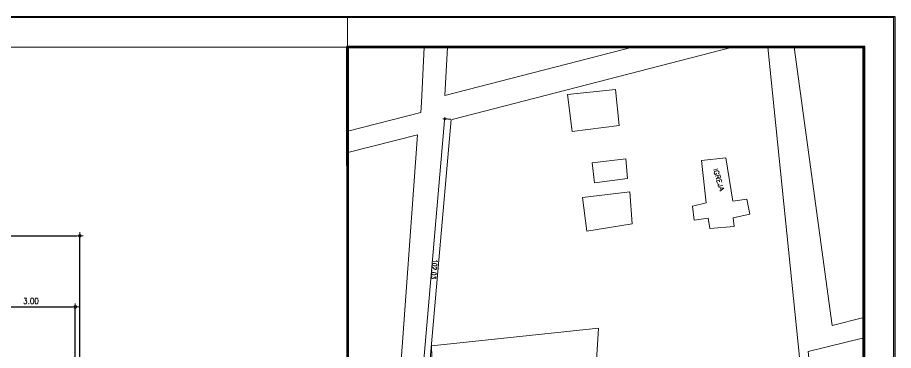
# Model space of a CAD drawing. Header units: millimetres. Extents: x 2928 to 3112, y 1220 to 1280.
# Drawn here: x 2983.33 to 3013.21, y 1268.73 to 1280.09 of the extents above; entities that cross this region are included whole.
import ezdxf
from ezdxf.xclip import XClip

# ---------------------------------------------------------------- set-up
doc = ezdxf.new("R2010")
doc.units = ezdxf.units.MM

# ---------------------------------------------------------------- blocks, each defined once
blk = doc.blocks.new('MF1454BF0')
at = {"color": 7, "linetype": 'Continuous', "lineweight": 9, "true_color": 0x000007}
blk.add_lwpolyline([(840.46, 593.82), (0.56, 593.82), (0.56, 0.62), (840.46, 0.62)], close=True, dxfattribs=at)
blk = doc.blocks.new('MF1454B40')
at = {"color": 7, "linetype": 'Continuous', "lineweight": 9, "true_color": 0x000007}
for points in [[(655.73, 555.36), (680.5, 561.64), (680.67, 565.11), (681.59, 583.83)], [(752.43, 583.83), (688.64, 567.43), (688.64, 567.43)], [(688.64, 567.43), (689.56, 583.83), (689.56, 583.83)], [(786.26, 583.83), (691.08, 559.36), (691.08, 559.36)], [(797.96, 583.83), (808.18, 483.3), (823.13, 336.01)], [(830.47, 492.29), (819.72, 489.58), (806.86, 583.83)], [(679.38, 554.07), (655.73, 548.15), (655.73, 548.15)], [(826.73, 337.96), (811.62, 480.75), (830.47, 485.41)], [(830.47, 442.72), (826.63, 441.89), (825.15, 449.43), (830.47, 450.36)], [(830.47, 393.08), (822.01, 392.69), (823.89, 382.63), (830.47, 383.49)], [(826.73, 337.99), (830.47, 339.41), (830.47, 339.41)], [(830.47, 334.68), (665.22, 269.07), (664.83, 261.24)], [(659.04, 273.34), (655.73, 271.98), (655.73, 271.98)], [(658.81, 261.24), (659.07, 266.83), (655.73, 265.44)]]:
    blk.add_lwpolyline(points, dxfattribs=at)

msp = doc.modelspace()

# ---------------------------------------------------------------- hatches: boundary and pattern name
at = {"true_color": 0x000007}
h = msp.add_hatch(color=7, dxfattribs=at)
h.paths.add_polyline_path([(3012.23233, 1279.10416), (3012.18233, 1279.05749), (3012.23233, 1246.50036)])
h.paths.add_polyline_path([(3012.18233, 1279.05749), (3012.23233, 1246.50036), (3012.18233, 1246.55036)])
h.paths.add_polyline_path([(3012.23233, 1246.50036), (3012.18233, 1246.55036), (2994.56208, 1246.54036)])
h.paths.add_polyline_path([(3012.18233, 1246.55036), (2994.56208, 1246.54036), (2994.61541, 1246.58703)])
h.paths.add_polyline_path([(2994.56208, 1246.54036), (2994.61541, 1246.58703), (2994.56208, 1279.10416)])
h.paths.add_polyline_path([(2994.61541, 1246.58703), (2994.56208, 1279.10416), (2994.61541, 1279.05749)])
h.paths.add_polyline_path([(2994.56208, 1279.10416), (2994.61541, 1279.05749), (3012.23233, 1279.10416)])
h.paths.add_polyline_path([(2994.61541, 1279.05749), (3012.23233, 1279.10416), (3012.18233, 1279.05749)])

# ---------------------------------------------------------------- linework, layer by layer
at = {"color": 7, "linetype": 'Continuous', "lineweight": 9, "true_color": 0x000007}
for points in [[(2994.58874, 1280.08751), (2994.58874, 1279.08083), (2994.58874, 1279.08083)], [(2998.1188, 1276.60746), (2997.22878, 1266.36065), (2997.22878, 1266.36065)], [(2994.92542, 1247.78371), (2996.97545, 1276.08079), (2996.97545, 1276.08079)], [(3007.22226, 1274.93077), (3007.06892, 1274.8841), (3007.06892, 1274.8841)], [(3007.23559, 1274.76077), (3007.24893, 1274.77077), (3007.25559, 1274.79077), (3007.26226, 1274.80743), (3007.25226, 1274.83743), (3007.23893, 1274.84743), (3007.22226, 1274.86077), (3007.20226, 1274.86077), (3007.17892, 1274.86077), (3007.14226, 1274.85077), (3007.12226, 1274.83743), (3007.10892, 1274.8241), (3007.10226, 1274.80743), (3007.09559, 1274.79077), (3007.10559, 1274.76077), (3007.11892, 1274.74743), (3007.13892, 1274.73743), (3007.15559, 1274.7341), (3007.17559, 1274.74077), (3007.16559, 1274.77743)], [(3007.13226, 1274.67077), (3007.28559, 1274.71743), (3007.30893, 1274.6541), (3007.30559, 1274.63076), (3007.30226, 1274.61743), (3007.28893, 1274.60743), (3007.27559, 1274.6041), (3007.25559, 1274.60743), (3007.24893, 1274.61076), (3007.23226, 1274.63076), (3007.21559, 1274.69743)], [(3007.22893, 1274.6441), (3007.16559, 1274.57076), (3007.16559, 1274.57076)], [(3007.17892, 1274.51743), (3007.33559, 1274.5641), (3007.36226, 1274.47076)], [(3007.17892, 1274.51743), (3007.20893, 1274.42076), (3007.20893, 1274.42076)], [(3007.26226, 1274.54076), (3007.27893, 1274.4841), (3007.27893, 1274.4841)], [(3007.39226, 1274.36743), (3007.27559, 1274.33076), (3007.25226, 1274.33076), (3007.24226, 1274.33743), (3007.23226, 1274.35076), (3007.22893, 1274.36409), (3007.22893, 1274.38076), (3007.23226, 1274.39076), (3007.25559, 1274.40409), (3007.26893, 1274.40743)], [(3007.25226, 1274.28409), (3007.42226, 1274.27076), (3007.28559, 1274.16409)], [(3007.30893, 1274.27409), (3007.33226, 1274.20409), (3007.33226, 1274.20409)], [(2985.45528, 1272.76074), (2985.45528, 1272.5174), (2985.45528, 1272.5174)], [(2985.33195, 1272.6374), (2985.57528, 1272.6374), (2985.57528, 1272.6374)], [(2997.62212, 1271.80072), (2997.62879, 1271.78739), (2997.65212, 1271.76739), (2997.49212, 1271.78072)], [(2997.59545, 1271.56739), (2997.60212, 1271.56739), (2997.61545, 1271.56072), (2997.62545, 1271.55405), (2997.63212, 1271.54072), (2997.62879, 1271.51739), (2997.62212, 1271.50405), (2997.61212, 1271.50072), (2997.59879, 1271.49405), (2997.57879, 1271.49405), (2997.56545, 1271.50405), (2997.54545, 1271.51739), (2997.47212, 1271.58405), (2997.46545, 1271.50072)], [(2997.60545, 1271.25072), (2997.59879, 1271.18738), (2997.54212, 1271.22738), (2997.54212, 1271.21072), (2997.53212, 1271.19738), (2997.52545, 1271.19405), (2997.50212, 1271.18738), (2997.48545, 1271.19072), (2997.46212, 1271.19738), (2997.44879, 1271.21072), (2997.44212, 1271.23072), (2997.44212, 1271.24738), (2997.45212, 1271.26738), (2997.46212, 1271.27072), (2997.47879, 1271.27405)], [(2983.55859, 1270.51737), (2983.64192, 1270.51737), (2983.59859, 1270.4407), (2983.62192, 1270.4407), (2983.63526, 1270.43404), (2983.64192, 1270.4207), (2983.65192, 1270.39404), (2983.65192, 1270.37404), (2983.64192, 1270.34404), (2983.62859, 1270.32737), (2983.60525, 1270.31737), (2983.58192, 1270.31737), (2983.55859, 1270.32737), (2983.55192, 1270.33737), (2983.54525, 1270.35737)], [(2985.30195, 1270.33737), (2985.30195, 1270.09737), (2985.30195, 1270.09737)], [(2985.18194, 1270.21403), (2985.42195, 1270.21403), (2985.42195, 1270.21403)]]:
    msp.add_lwpolyline(points, dxfattribs=at)
for points in [[(3012.20566, 1279.08083), (2931.06784, 1279.08083), (2931.06784, 1221.3), (3012.20566, 1221.3)], [(3003.72888, 1277.63414), (3003.85221, 1276.40746), (3002.24885, 1276.20412), (3002.09552, 1277.46414)], [(3004.08221, 1275.26411), (3004.13888, 1274.59743), (3003.01553, 1274.4441), (3002.93886, 1275.13411)], [(3007.49893, 1275.29744), (3007.72893, 1273.82409), (3008.20561, 1273.89075), (3008.31227, 1273.38075), (3007.74893, 1273.25408), (3007.77893, 1272.95407), (3006.94559, 1272.88741), (3006.88559, 1273.24074), (3006.40891, 1273.17408), (3006.35558, 1273.65742), (3006.81892, 1273.76409), (3006.65892, 1275.21077)], [(3004.21888, 1274.14742), (3004.29888, 1273.05408), (3002.74886, 1272.79741), (3002.60886, 1273.94742)], [(2997.64212, 1271.65739), (2997.63546, 1271.67739), (2997.61545, 1271.69072), (2997.57545, 1271.70072), (2997.55212, 1271.70072), (2997.51545, 1271.69739), (2997.49212, 1271.68739), (2997.47879, 1271.67072), (2997.47879, 1271.65739), (2997.48545, 1271.64072), (2997.50879, 1271.62405), (2997.54545, 1271.61405), (2997.56879, 1271.61405), (2997.60879, 1271.61739), (2997.63212, 1271.62739), (2997.63879, 1271.64406)], [(2997.61545, 1271.35072), (2997.60879, 1271.37072), (2997.58545, 1271.38405), (2997.54879, 1271.39405), (2997.52545, 1271.39405), (2997.48545, 1271.39405), (2997.46212, 1271.38072), (2997.45545, 1271.36405), (2997.45212, 1271.35405), (2997.45879, 1271.33405), (2997.47879, 1271.31738), (2997.51879, 1271.31072), (2997.54212, 1271.30738), (2997.57879, 1271.31072), (2997.60212, 1271.32072), (2997.61545, 1271.33738)], [(2997.47879, 1271.44739), (2997.46879, 1271.45405), (2997.46212, 1271.45072), (2997.46879, 1271.44405)], [(2983.71192, 1270.33737), (2983.70526, 1270.32737), (2983.71192, 1270.31737), (2983.71859, 1270.32737)], [(2983.81859, 1270.51737), (2983.79526, 1270.51071), (2983.78192, 1270.48071), (2983.77526, 1270.43404), (2983.77526, 1270.40404), (2983.78192, 1270.35737), (2983.79526, 1270.32737), (2983.81859, 1270.31737), (2983.83526, 1270.31737), (2983.85859, 1270.32737), (2983.87193, 1270.35737), (2983.88193, 1270.40404), (2983.88193, 1270.43404), (2983.87193, 1270.48071), (2983.85859, 1270.51071), (2983.83526, 1270.51737)], [(2983.97526, 1270.51737), (2983.94859, 1270.51071), (2983.93526, 1270.48071), (2983.92859, 1270.43404), (2983.92859, 1270.40404), (2983.93526, 1270.35737), (2983.94859, 1270.32737), (2983.97526, 1270.31737), (2983.98859, 1270.31737), (2984.01193, 1270.32737), (2984.02859, 1270.35737), (2984.03526, 1270.40404), (2984.03526, 1270.43404), (2984.02859, 1270.48071), (2984.01193, 1270.51071), (2983.98859, 1270.51737)]]:
    msp.add_lwpolyline(points, close=True, dxfattribs=at)
at = {"color": 7, "linetype": 'Continuous', "lineweight": -2, "true_color": 0x000007}
for points in [[(2994.56208, 1246.54036), (2994.61541, 1246.58703), (2994.56208, 1279.10416)], [(2994.61541, 1246.58703), (2994.56208, 1279.10416), (2994.61541, 1279.05749)], [(2994.56208, 1279.10416), (2994.61541, 1279.05749), (3012.23233, 1279.10416)], [(2994.58874, 1246.5637), (3012.20566, 1246.5637), (3012.20566, 1279.08083), (2994.58874, 1279.08083)], [(2994.61541, 1279.05749), (3012.23233, 1279.10416), (3012.18233, 1279.05749)], [(3012.23233, 1279.10416), (3012.18233, 1279.05749), (3012.23233, 1246.50036)], [(3012.18233, 1279.05749), (3012.23233, 1246.50036), (3012.18233, 1246.55036)]]:
    msp.add_lwpolyline(points, close=True, dxfattribs=at)
at = {"color": 8, "linetype": 'Continuous', "lineweight": 5, "true_color": 0x767676}
msp.add_lwpolyline([(2997.01545, 1266.43065), (2997.89546, 1276.57413), (2997.89546, 1276.57413)], dxfattribs=at)
at = {"color": 252, "linetype": 'Continuous', "lineweight": 5, "true_color": 0x989898}
for points in [[(2997.84212, 1276.63079), (2997.96213, 1276.62079), (2997.96213, 1276.62079)], [(2997.89546, 1276.56746), (2997.90546, 1276.68746), (2997.90546, 1276.68746)]]:
    msp.add_lwpolyline(points, dxfattribs=at)
at = {"color": 253, "linetype": 'Continuous', "lineweight": -2, "true_color": 0x9a9a9a}
for points in [[(2998.11213, 1276.60746), (2997.89879, 1276.62746), (2997.89879, 1276.62746)], [(2937.17792, 1272.6374), (2985.35528, 1272.6374), (2985.35528, 1272.6374)], [(2985.45528, 1267.53733), (2985.45528, 1272.65074), (2985.45528, 1272.65074)], [(2982.37857, 1270.21403), (2985.20194, 1270.21403), (2985.20194, 1270.21403)], [(2985.30195, 1267.38733), (2985.30195, 1270.22737), (2985.30195, 1270.22737)]]:
    msp.add_lwpolyline(points, dxfattribs=at)
at = {"color": 252, "linetype": 'Continuous', "lineweight": 5, "true_color": 0x989898}
msp.add_lwpolyline([(3003.02887, 1267.46733), (2999.00214, 1266.79065), (2997.51545, 1266.70398), (2997.44879, 1268.88735), (3003.14553, 1269.49069)], close=True, dxfattribs=at)
msp.add_open_spline([(2997.90213, 1276.65079), (2997.88879, 1276.65413), (2997.87879, 1276.64413), (2997.87546, 1276.63079), (2997.87546, 1276.63079), (2997.87546, 1276.61746), (2997.88546, 1276.60413), (2997.89879, 1276.60413), (2997.89879, 1276.60413), (2997.91213, 1276.60079), (2997.92546, 1276.61079), (2997.92546, 1276.62413), (2997.92546, 1276.62413), (2997.92546, 1276.63746), (2997.91546, 1276.65079), (2997.90213, 1276.65079)], degree=3, knots=[0, 0, 0, 0, 0.0625, 0.0625, 0.0625, 0.06250001, 0.125, 0.125, 0.125, 0.12500001, 0.1875, 0.1875, 0.1875, 0.18750001, 1, 1, 1, 1], dxfattribs=at)
at = {"color": 7, "linetype": 'Continuous', "lineweight": 9, "true_color": 0x000007}
for points in [[(2985.50528, 1272.64074), (2985.50528, 1272.6674), (2985.48195, 1272.69074), (2985.45528, 1272.69074), (2985.45528, 1272.69074), (2985.42861, 1272.69074), (2985.40528, 1272.6674), (2985.40528, 1272.64074), (2985.40528, 1272.64074), (2985.40528, 1272.61074), (2985.42861, 1272.59074), (2985.45528, 1272.59074), (2985.45528, 1272.59074), (2985.48195, 1272.59074), (2985.50528, 1272.61074), (2985.50528, 1272.64074)], [(2985.35195, 1270.21737), (2985.35195, 1270.24404), (2985.32861, 1270.26737), (2985.30195, 1270.26737), (2985.30195, 1270.26737), (2985.27528, 1270.26737), (2985.25194, 1270.24404), (2985.25194, 1270.21737), (2985.25194, 1270.21737), (2985.25194, 1270.18737), (2985.27528, 1270.16737), (2985.30195, 1270.16737), (2985.30195, 1270.16737), (2985.32861, 1270.16737), (2985.35195, 1270.18737), (2985.35195, 1270.21737)]]:
    msp.add_open_spline(points, degree=3, knots=[0, 0, 0, 0, 0.0625, 0.0625, 0.0625, 0.06250001, 0.125, 0.125, 0.125, 0.12500001, 0.1875, 0.1875, 0.1875, 0.18750001, 1, 1, 1, 1], dxfattribs=at)

# ---------------------------------------------------------------- block references
at = {"color": 7, "true_color": 0xffffff}
ref = msp.add_blockref('MF1454BF0', (2928.49447, 1220.2311), dxfattribs=dict(at, xscale=0.100799677, yscale=0.100799677, zscale=0.100799677))
XClip(ref).set_block_clipping_path([(0, 0.4188235294), (841.02, 594.08)])
ref = msp.add_blockref('MF1454B40', (2928.49447, 1220.2311), dxfattribs=dict(at, xscale=0.100799677, yscale=0.100799677, zscale=0.100799677))
XClip(ref).set_block_clipping_path([(655.8315759673, 261.2699465241), (830.437804341, 583.7623592325)])

doc.saveas('drawing.dxf')
